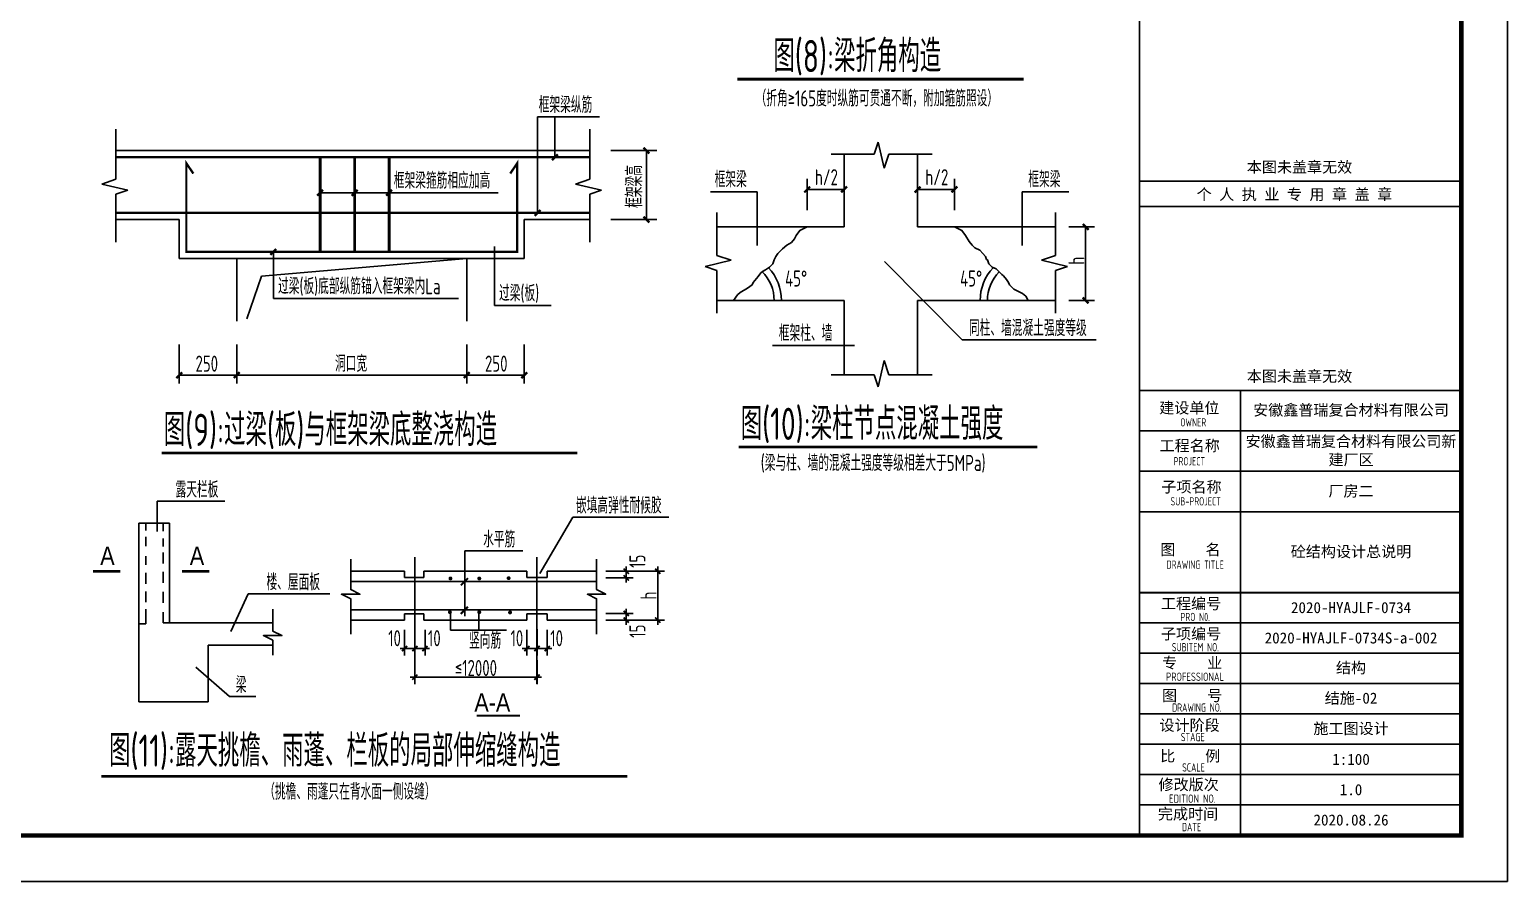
# Model space of a CAD drawing. Header units: millimetres. Extents: x 6950065 to 7140129, y 16284814 to 19754034.
# Drawn here: x 7100881 to 7133008, y 19035946 to 19054474 of the extents above; entities that cross this region are included whole.
import ezdxf

# ---------------------------------------------------------------- set-up
doc = ezdxf.new("R2010")
doc.units = ezdxf.units.MM
doc.header["$LTSCALE"] = 1500
doc.header["$MEASUREMENT"] = 0
doc.linetypes.add('HIDDEN', pattern=[0.375, 0.25, -0.125])
for name, color, linetype in [('C型钢', 6, 'Continuous'), ('dim', 7, 'Continuous'), ('PUB_TITLE', 4, 'Continuous'), ('TK', 4, 'Continuous'), ('图形', 2, 'Continuous'), ('文字', 31, 'Continuous'), ('沉降观测-室外', 9, 'Continuous'), ('表格', 8, 'Continuous')]:
    doc.layers.add(name, color=color, linetype=linetype)
doc.styles.add('HS', font='天和字符.shx', dxfattribs={"width": 0.7, "bigfont": '天和汉字.shx'})
doc.styles.add('TSSD_REIN', font='tssdeng.shx', dxfattribs={"width": 0.7, "bigfont": 'tssdchn.shx'})
doc.styles.add('图签宋体', font='', dxfattribs={"height": 300})
doc.styles.get('图签宋体').set_extended_font_data('NSimSun')

# ---------------------------------------------------------------- blocks, each defined once
blk = doc.blocks.new('DMTK2')
blk.add_line((-10, 0), (10, 0))
at = {"const_width": 4}
blk.add_lwpolyline([(-5.7, -5.7), (5.7, 5.7)], dxfattribs=at)
blk = doc.blocks.new('_ArchTick')
at = {"color": 0, "linetype": 'ByBlock', "const_width": 0.4}
blk.add_lwpolyline([(-0.5, -0.5), (0.5, 0.5)], dxfattribs=at)
blk = doc.blocks.new('GeYuanFrame_57703747', base_point=(20.09, 4.53))
at = {"layer": 'PUB_TITLE'}
blk.add_lwpolyline([(803.09, 14.53), (803.09, 111.33)], dxfattribs=at)
at = {"layer": 'TK'}
for p, q in [((781.09, 102.53), (851.09, 102.53)), ((781.09, 93.73), (851.09, 93.73)), ((781.09, 84.93), (803.09, 84.93)), ((781.09, 84.93), (851.09, 84.93)), ((781.09, 67.37), (851.09, 67.37)), ((781.09, 67.33), (851.09, 67.33)), ((781.09, 60.77), (851.09, 60.77)), ((781.09, 54.17), (851.09, 54.17)), ((781.09, 47.57), (851.09, 47.57)), ((781.09, 40.97), (851.09, 40.97)), ((781.09, 34.37), (851.09, 34.37)), ((781.09, 27.77), (851.09, 27.77)), ((781.09, 21.17), (851.09, 21.17)), ((781.09, 14.53), (851.09, 14.53))]:
    blk.add_line(p, q, dxfattribs=at)
blk.add_lwpolyline([(20.09, 4.53), (20.09, 598.53), (861.09, 598.53), (861.09, 4.53)], close=True, dxfattribs=at)
at = {"layer": 'TK', "const_width": 1}
blk.add_lwpolyline([(45.09, 588.53), (851.09, 588.53), (851.09, 14.53), (45.09, 14.53)], close=True, dxfattribs=at)
at = {"layer": 'TK'}
for points, const_width in [([(781.09, 588.53), (781.09, 14.53)], 0.4), ([(781.09, 156.83), (851.09, 156.83)], 0.35), ([(781.09, 111.33), (851.09, 111.33)], 0.35), ([(781.09, 67.37), (851.09, 67.37)], 0.35)]:
    blk.add_lwpolyline(points, dxfattribs=dict(at, const_width=const_width))
blk.add_lwpolyline([(781.09, 151.33), (851.09, 151.33)], dxfattribs=at)
at = {"layer": 'TK', "style": '图签宋体'}
for s, p in [('本图未盖章无效', (804.43, 158.7)), ('个 人 执 业 专 用 章 盖 章', (793.52, 152.77)), ('本图未盖章无效', (804.43, 113.2)), ('建设单位', (785.39, 106.33)), ('工程名称', (785.47, 98.12)), ('子项名称', (785.85, 89.14)), ('图    名', (785.63, 75.5)), ('工程编号', (785.77, 63.77)), ('子项编号', (785.77, 57.19)), ('专    业', (786.01, 50.88)), ('图    号', (786.02, 43.77)), ('设计阶段', (785.45, 37.32)), ('比    例', (785.59, 30.63)), ('修改版次', (785.24, 24.41)), ('完成时间', (785.11, 18.02))]:
    blk.add_text(s, height=2.4, dxfattribs=at).set_placement(p)
at = {"layer": 'TK', "style": 'TSSD_REIN'}
for s, width, p in [('OWNER', 0.7, (789.98, 103.48)), ('PROJECT', 0.7, (788.52, 95.02)), ('SUB-PROJECT', 0.7, (787.86, 86.3)), ('DRAWING TITLE', 0.7, (786.97, 72.53)), ('PRO N0.', 0.7, (790.01, 61.15)), ('SUBITEM NO.', 0.7, (788.15, 54.58)), ('PROFESSIONAL', 0.8, (786.88, 48.15)), ('DRAWING NO.', 0.7, (788.19, 41.45)), ('STAGE', 0.7, (790.09, 35.03)), ('SCALE', 0.7, (790.38, 28.42)), ('EDITION NO.', 0.8, (787.53, 21.64)), ('DATE', 0.7, (790.33, 15.45))]:
    blk.add_text(s, height=1.8, dxfattribs=dict(at, width=width)).set_placement(p)
at = {"layer": 'TK', "char_height": 2.4, "width": 48, "attachment_point": 5, "style": '图签宋体'}
for s, insert in [('安徽鑫普瑞复合材料有限公司', (827.09, 106.93)), ('安徽鑫普瑞复合材料有限公司新建厂区', (827.09, 98.13)), ('厂房二', (827.09, 89.33)), ('砼结构设计总说明', (827.09, 76.13)), ('2020-HYAJLF-0734', (827.09, 64.07)), ('2020-HYAJLF-0734S-a-002', (827.09, 57.47)), ('结构', (827.09, 50.87)), ('结施-02', (827.09, 44.27)), ('施工图设计', (827.09, 37.67)), ('1:100', (827.09, 31.07)), ('1.0', (827.09, 24.47)), ('2020.08.26', (827.09, 17.88))]:
    blk.add_mtext(s, dxfattribs=dict(at, insert=insert))

msp = doc.modelspace()

# ---------------------------------------------------------------- linework, layer by layer
at = {"layer": 'dim', "color": 3, "linetype": 'Continuous'}
for p, q in [((7103655.5, 19044217.1), (7105128.2, 19044217.1)), ((7103655.5, 19043557.8), (7103655.5, 19044217.1)), ((7111977.5, 19042641.7), (7112694.6, 19043871.7)), ((7112694.6, 19043871.7), (7114779.6, 19043871.7)), ((7105254.4, 19041382.5), (7105631.9, 19042203.8)), ((7105631.9, 19042203.8), (7107408.5, 19042203.8)), ((7104499.1, 19040609.4), (7105229.5, 19039971)), ((7105229.5, 19039971), (7105798.2, 19039971))]:
    msp.add_line(p, q, dxfattribs=at)
at = {"layer": '图形', "color": 3, "linetype": 'Continuous'}
for p, q in [((7111923.8, 19050487.6), (7111923.8, 19052577.8)), ((7111923.8, 19052577.8), (7113273.1, 19052577.8)), ((7112302.9, 19051695.7), (7112302.9, 19052577.8)), ((7102758.6, 19052309.8), (7102758.6, 19051216.7)), ((7113059, 19052309.8), (7113059, 19051216.7)), ((7119325.3, 19052023.4), (7119239, 19051764.3)), ((7119459.9, 19051456.1), (7119325.3, 19052023.4)), ((7113059, 19051841.7), (7102758.6, 19051841.7)), ((7114515.5, 19051841.7), (7113516.1, 19051841.7)), ((7114289.9, 19051841.7), (7114289.9, 19050341.7)), ((7119239, 19051764.3), (7118309.6, 19051764.3)), ((7118586.2, 19051764.3), (7118586.2, 19050181.4)), ((7119562.5, 19051764.3), (7119459.9, 19051456.1)), ((7120500.8, 19051764.3), (7119562.5, 19051764.3)), ((7120186.2, 19051764.3), (7120186.2, 19050181.4)), ((7102758.6, 19051216.7), (7102450.3, 19051114.1)), ((7102450.3, 19051114.1), (7103017.6, 19050979.5)), ((7103017.6, 19050979.5), (7102758.6, 19050893.2)), ((7107198.1, 19050923.1), (7111069, 19050923.1)), ((7113059, 19051216.7), (7112750.8, 19051114.1)), ((7112750.8, 19051114.1), (7113318.1, 19050979.5)), ((7113318.1, 19050979.5), (7113059, 19050893.2)), ((7115686.3, 19050944.4), (7116695.7, 19050944.4)), ((7116695.7, 19050944.4), (7116695.7, 19049778)), ((7117786.2, 19051224.8), (7117786.2, 19050543.9)), ((7117786.2, 19050996), (7118586.2, 19050996)), ((7120186.2, 19050996), (7120986.2, 19050996)), ((7120986.2, 19051224.8), (7120986.2, 19050543.9)), ((7123471.1, 19050944.4), (7122461.7, 19050944.4)), ((7122461.7, 19050944.4), (7122461.7, 19049778)), ((7102758.6, 19050893.2), (7102758.6, 19049851.2)), ((7113059, 19050893.2), (7113059, 19049851.2)), ((7104136.1, 19050341.7), (7102758.6, 19050341.7)), ((7104136.1, 19049491.7), (7104136.1, 19050341.7)), ((7111636.1, 19049491.7), (7111636.1, 19050341.7)), ((7113059, 19050341.7), (7111636.1, 19050341.7)), ((7114515.5, 19050341.7), (7113516.1, 19050341.7)), ((7114515.5, 19050341.7), (7113516.1, 19050341.7)), ((7115825.1, 19050495.9), (7115825.1, 19049557.6)), ((7123187.3, 19050495.9), (7123187.3, 19049557.6)), ((7115825.1, 19050181.4), (7118586.2, 19050181.4)), ((7120186.2, 19050181.4), (7123187.3, 19050181.4)), ((7123477, 19050181.4), (7124031.4, 19050181.4)), ((7123839.6, 19050181.4), (7123839.6, 19048581.4)), ((7106181, 19048625.7), (7106181, 19049637.6)), ((7110985.1, 19048473.1), (7110985.1, 19049758.3)), ((7111636.1, 19049491.7), (7104136.1, 19049491.7)), ((7105386.1, 19048128.7), (7105386.1, 19049491.7)), ((7105925.7, 19049108), (7110386.1, 19049491.7)), ((7110386.1, 19048128.7), (7110386.1, 19049491.7)), ((7116133.4, 19049455), (7115566.1, 19049320.4)), ((7115566.1, 19049320.4), (7115825.1, 19049234.2)), ((7115825.1, 19049557.6), (7116133.4, 19049455)), ((7119467.5, 19049430.8), (7121153.5, 19047727.7)), ((7123187.3, 19049557.6), (7122879.1, 19049455)), ((7122879.1, 19049455), (7123446.4, 19049320.4)), ((7123446.4, 19049320.4), (7123187.3, 19049234.2)), ((7105605.4, 19048185.7), (7105925.7, 19049108)), ((7115825.1, 19049234.2), (7115825.1, 19048304.7)), ((7123187.3, 19049234.2), (7123187.3, 19048304.7)), ((7110205.1, 19048625.7), (7106181, 19048625.7)), ((7112216.9, 19048473.1), (7110985.1, 19048473.1)), ((7115825.1, 19048581.4), (7118586.2, 19048581.4)), ((7118586.2, 19048581.4), (7118586.2, 19046964.3)), ((7120186.2, 19048581.4), (7120186.2, 19046964.3)), ((7120186.2, 19048581.4), (7123187.3, 19048581.4)), ((7123477, 19048581.4), (7124031.4, 19048581.4)), ((7121153.5, 19047727.7), (7124067.3, 19047727.7)), ((7104136.1, 19047621), (7104136.1, 19046776.4)), ((7105386.1, 19047621), (7105386.1, 19046776.4)), ((7110386.1, 19047621), (7110386.1, 19046776.4)), ((7111636.1, 19047621), (7111636.1, 19046776.4)), ((7117033.7, 19047600.9), (7118814, 19047600.9)), ((7119459.9, 19047272.6), (7119325.3, 19046705.2)), ((7119562.5, 19046964.3), (7119459.9, 19047272.6)), ((7104136.1, 19046956.3), (7111636.1, 19046956.3)), ((7119239, 19046964.3), (7118309.6, 19046964.3)), ((7119325.3, 19046705.2), (7119239, 19046964.3)), ((7120500.8, 19046964.3), (7119562.5, 19046964.3)), ((7103257.3, 19043741), (7103257.3, 19039849.8)), ((7103257.3, 19043741), (7103920.3, 19043741)), ((7103412.3, 19043582.2), (7103412.3, 19043741)), ((7103787.4, 19043562.5), (7103787.4, 19043741)), ((7103920.3, 19041573), (7103920.3, 19043741)), ((7103412.3, 19043238.7), (7103412.3, 19043440.4)), ((7103787.4, 19043233.2), (7103787.4, 19043407.7)), ((7103412.3, 19042829.8), (7103412.3, 19043020.6)), ((7103787.4, 19042862.5), (7103787.4, 19043102.4)), ((7109256.7, 19043000.3), (7109256.7, 19040250.8)), ((7110341.4, 19043134.8), (7111601.7, 19043134.8)), ((7110341.4, 19041718.9), (7110341.4, 19043134.8)), ((7111912.2, 19043000.3), (7111912.2, 19040241.3)), ((7103412.3, 19042415.4), (7103412.3, 19042660.7)), ((7103787.4, 19042442.7), (7103787.4, 19042682.5)), ((7107862.1, 19042692.4), (7109035.3, 19042692.4)), ((7109035.3, 19042692.4), (7109035.3, 19042559.6)), ((7109455.9, 19042692.4), (7111691.9, 19042692.4)), ((7109455.9, 19042559.6), (7109455.9, 19042692.4)), ((7111691.9, 19042692.4), (7111691.9, 19042559.6)), ((7112134.6, 19042692.4), (7113208, 19042692.4)), ((7112134.6, 19042559.6), (7112134.6, 19042692.4)), ((7113407.9, 19042692.4), (7114002.4, 19042692.4)), ((7113507.9, 19042692.4), (7114687.1, 19042692.4)), ((7113852.4, 19042592.4), (7113852.4, 19042792.4)), ((7113852.4, 19042557.2), (7113852.4, 19042682.4)), ((7113852.4, 19042647.2), (7113852.4, 19042447.2)), ((7114537.1, 19042592.4), (7114537.1, 19042792.4)), ((7114537.1, 19041640.5), (7114537.1, 19042682.4)), ((7103412.3, 19042017.4), (7103412.3, 19042251.8)), ((7103787.4, 19042006.5), (7103787.4, 19042246.4)), ((7113409.6, 19042547.2), (7114002.4, 19042547.2)), ((7103412.3, 19041550.9), (7103412.3, 19041870.2)), ((7103787.4, 19041573), (7103787.4, 19041804.7)), ((7110031.5, 19041785.9), (7110031.5, 19041409.2)), ((7110651.4, 19041782.3), (7110651.4, 19041409.2)), ((7113407.9, 19041630.5), (7114002.4, 19041630.5)), ((7113409.6, 19041775.6), (7114002.4, 19041775.6)), ((7113507.9, 19041630.5), (7114687.1, 19041630.5)), ((7113852.4, 19041675.6), (7113852.4, 19041875.6)), ((7113852.4, 19041765.6), (7113852.4, 19041640.5)), ((7113852.4, 19041730.5), (7113852.4, 19041530.5)), ((7114537.1, 19041730.5), (7114537.1, 19041530.5)), ((7103412.3, 19041550.9), (7103257.3, 19041550.9)), ((7103787.4, 19041573), (7103920.3, 19041573)), ((7106166.8, 19041573), (7103920.3, 19041573)), ((7109035.3, 19041419.8), (7109035.3, 19040861)), ((7109256.7, 19041431.5), (7109256.7, 19040861)), ((7109256.7, 19041431.5), (7109256.7, 19040861)), ((7109478.1, 19041419.8), (7109478.1, 19040861)), ((7110031.5, 19041409.2), (7111249.8, 19041409.2)), ((7111691.9, 19041419.8), (7111691.9, 19040861)), ((7111913.2, 19041431.5), (7111913.2, 19040861)), ((7112134.6, 19041419.8), (7112134.6, 19040861)), ((7104762.7, 19041086.3), (7106166.8, 19041086.3)), ((7104762.7, 19039849.8), (7104762.7, 19041086.3)), ((7109135.3, 19041011), (7108935.3, 19041011)), ((7109045.3, 19041011), (7109246.7, 19041011)), ((7109356.7, 19041011), (7109156.7, 19041011)), ((7109156.7, 19041011), (7109356.7, 19041011)), ((7109468.1, 19041011), (7109266.7, 19041011)), ((7109378.1, 19041011), (7109578.1, 19041011)), ((7111791.9, 19041011), (7111591.9, 19041011)), ((7111701.9, 19041011), (7111903.2, 19041011)), ((7111813.2, 19041011), (7112013.2, 19041011)), ((7112124.6, 19041011), (7111923.2, 19041011)), ((7112034.6, 19041011), (7112234.6, 19041011)), ((7109256.7, 19040761), (7109256.7, 19040238.8)), ((7111913.2, 19040761), (7111913.2, 19040238.8)), ((7109356.7, 19040388.8), (7109156.7, 19040388.8)), ((7109266.7, 19040388.8), (7111903.2, 19040388.8)), ((7111813.2, 19040388.8), (7112013.2, 19040388.8)), ((7103257.3, 19039849.8), (7104762.7, 19039849.8))]:
    msp.add_line(p, q, dxfattribs=at)
at = {"layer": '图形', "color": 1, "linetype": 'Continuous'}
msp.add_line((7111913.2, 19041431.5), (7111913.2, 19040861), dxfattribs=at)
at = {"layer": '图形', "color": 3, "linetype": 'Continuous'}
for points, const_width in [([(7116270.1, 19053394.6), (7122488.5, 19053394.6)], 60), ([(7107198.1, 19051695.7), (7107198.1, 19049637.6)], 60), ([(7107948.1, 19051695.7), (7107948.1, 19049637.6)], 60), ([(7108698.1, 19051695.7), (7108698.1, 19049637.6)], 60), ([(7103755.5, 19045265.8), (7112792.7, 19045265.8)], 60), ([(7116297.3, 19045396.7), (7122789.2, 19045396.7)], 60), ([(7110255.2, 19042385), (7110413.9, 19042543.7)], 45), ([(7113908.9, 19042635.8), (7113795.8, 19042748.9)], 40), ([(7113795.8, 19042603.8), (7113908.9, 19042490.7)], 40), ([(7114593.6, 19042635.8), (7114480.5, 19042748.9)], 40), ([(7110255.2, 19041765.5), (7110411.4, 19041921.7)], 45), ([(7113908.9, 19041719), (7113795.8, 19041832.1)], 40), ([(7113795.8, 19041687), (7113908.9, 19041573.9)], 40), ([(7114480.5, 19041687), (7114593.6, 19041573.9)], 40), ([(7109091.9, 19041067.6), (7108978.7, 19040954.4)], 40), ([(7109313.3, 19041067.6), (7109200.1, 19040954.4)], 40), ([(7109200.1, 19040954.4), (7109313.3, 19041067.6)], 40), ([(7109421.5, 19040954.4), (7109534.6, 19041067.6)], 40), ([(7111748.4, 19041067.6), (7111635.3, 19040954.4)], 40), ([(7111856.7, 19040954.4), (7111969.8, 19041067.6)], 40), ([(7112078.1, 19040954.4), (7112191.2, 19041067.6)], 40), ([(7109313.3, 19040445.4), (7109200.1, 19040332.3)], 40), ([(7111856.7, 19040332.3), (7111969.8, 19040445.4)], 40)]:
    msp.add_lwpolyline(points, dxfattribs=dict(at, const_width=const_width))
at = {"layer": '图形', "color": 3, "linetype": 'HIDDEN', "ltscale": 0.6, "const_width": 50}
for points in [[(7113059, 19051695.7), (7102758.6, 19051695.7)], [(7113059, 19050487.6), (7102758.6, 19050487.6)]]:
    msp.add_lwpolyline(points, dxfattribs=at)
at = {"layer": '图形', "color": 3, "linetype": 'Continuous', "ltscale": 0.6}
for points, const_width in [([(7111331, 19051341.8), (7111482.4, 19051565.7), (7111482.4, 19049637.6), (7104289.8, 19049637.6), (7104289.8, 19051565.7), (7104441.1, 19051341.8)], 50), ([(7107862.1, 19042471.1), (7113208, 19042471.1)], 36), ([(7107862.1, 19041851.7), (7113208, 19041851.7)], 36)]:
    msp.add_lwpolyline(points, dxfattribs=dict(at, const_width=const_width))
at = {"layer": '图形', "color": 3, "linetype": 'Continuous'}
for points in [[(7117786.2, 19050181.4), (7117622.7, 19050102), (7117548.6, 19049997.1), (7117509.3, 19049920.8), (7117441.3, 19049840.6), (7117342.5, 19049785.1), (7117246, 19049701), (7117209.6, 19049670.2), (7117147.9, 19049602.3), (7117104.3, 19049540.6), (7117068.3, 19049462), (7117037.4, 19049375.7), (7116963.3, 19049307.8), (7116881.7, 19049244.5), (7116813.3, 19049213.6), (7116778.6, 19049182.8), (7116716.8, 19049102.6), (7116610.1, 19048973), (7116590.9, 19048922), (7116490.8, 19048851.4), (7116326.7, 19048757.1), (7116268, 19048702.2), (7116186.2, 19048581.4)], [(7120986.2, 19050181.4), (7121149.8, 19050102), (7121223.9, 19049997.1), (7121307.8, 19049864.3), (7121375.7, 19049784.1), (7121429.9, 19049728.6), (7121539.8, 19049678.8), (7121600.6, 19049603.4), (7121662.3, 19049535.5), (7121687, 19049473.8), (7121704.2, 19049462), (7121735.1, 19049375.7), (7121809.2, 19049307.8), (7121890.7, 19049271.2), (7122020.4, 19049146.8), (7122055.2, 19049116), (7122116.9, 19049035.8), (7122162.4, 19048973), (7122181.6, 19048922), (7122281.7, 19048830.3), (7122465, 19048730.4), (7122536.1, 19048675.5), (7122586.2, 19048581.4)], [(7107862.1, 19041322.5), (7107862.1, 19042092.8), (7107662.1, 19042192.8), (7108062.1, 19042192.8), (7107862.1, 19042292.8), (7107862.1, 19042955)], [(7113208, 19041322.5), (7113208, 19042092.8), (7113008, 19042192.8), (7113408, 19042192.8), (7113208, 19042292.8), (7113208, 19042955)], [(7106166.8, 19040865.6), (7106166.8, 19041192.3), (7105966.8, 19041292.3), (7106366.8, 19041292.3), (7106166.8, 19041392.3), (7106166.8, 19041867.4)]]:
    msp.add_lwpolyline(points, dxfattribs=at)
at = {"layer": '图形', "color": 3, "linetype": 'Continuous', "const_width": 42.5}
for points in [[(7110010.1, 19042535.5, 1), (7110052.6, 19042535.5, 1)], [(7110635.8, 19042535.5, 1), (7110678.3, 19042535.5, 1)], [(7111274.2, 19042541.8, 1), (7111316.7, 19042541.8, 1)], [(7109997.4, 19041802.8, 1), (7110039.9, 19041802.8, 1)], [(7110635.8, 19041802.8, 1), (7110678.3, 19041802.8, 1)], [(7111305.8, 19041796.5, 1), (7111348.3, 19041796.5, 1)]]:
    msp.add_lwpolyline(points, format="xyb", close=True, dxfattribs=at)
at = {"layer": '图形', "color": 3, "linetype": 'Continuous'}
for centre, radius, start, end in [((7116186.2, 19048581.4), 881.5, 0, 45.27278), ((7116186.2, 19048581.4), 1040.9, 0, 43.1864), ((7122586.2, 19048581.4), 1040.9, 136.8136, 180), ((7122586.2, 19048581.4), 881.5, 135.12723, 180)]:
    msp.add_arc(centre, radius, start, end, dxfattribs=at)
at = {"layer": '文字'}
for p, q in [((7109035.3, 19042559.6), (7109455.9, 19042559.6)), ((7111691.9, 19042559.6), (7112134.6, 19042559.6)), ((7107862.1, 19041630.5), (7109035.3, 19041630.5)), ((7109035.3, 19041763.2), (7109455.9, 19041763.2)), ((7109035.3, 19041630.5), (7109035.3, 19041763.2)), ((7109455.9, 19041763.2), (7109455.9, 19041630.5)), ((7109455.9, 19041630.5), (7111691.9, 19041630.5)), ((7111691.9, 19041630.5), (7111691.9, 19041763.2)), ((7111691.9, 19041763.2), (7112134.6, 19041763.2)), ((7112134.6, 19041763.2), (7112134.6, 19041630.5)), ((7112134.6, 19041630.5), (7113208, 19041630.5))]:
    msp.add_line(p, q, dxfattribs=at)
at = {"layer": '文字', "const_width": 60}
for points in [[(7102258.6, 19042691.8), (7102852.4, 19042691.8)], [(7104198.5, 19042691.8), (7104792.3, 19042691.8)]]:
    msp.add_lwpolyline(points, dxfattribs=at)
at = {"layer": '文字', "color": 3, "const_width": 45}
msp.add_lwpolyline([(7110598.7, 19039551.6), (7111544.4, 19039551.6)], dxfattribs=at)
at = {"layer": '沉降观测-室外', "color": 3, "linetype": 'Continuous', "const_width": 60}
msp.add_lwpolyline([(7102440.9, 19038229.7), (7113878.4, 19038229.7)], dxfattribs=at)

# ---------------------------------------------------------------- block references
at = {"layer": 'C型钢', "color": 3, "xscale": 100, "yscale": 100, "zscale": 100}
msp.add_blockref('GeYuanFrame_57703747', (7048908.4, 19035946), dxfattribs=at)
at = {"layer": '图形', "color": 3, "linetype": 'Continuous', "xscale": 10, "yscale": 10, "zscale": 10, "rotation": 180}
msp.add_blockref('DMTK2', (7111913.2, 19041011), dxfattribs=at)
at = {"layer": '表格', "color": 3, "linetype": 'Continuous', "xscale": 127, "yscale": 127, "zscale": 127}
for p, rotation in [((7114289.9, 19051841.7), 90), ((7112302.9, 19051695.7), 180), ((7107198.1, 19050923.1), 180), ((7107948.1, 19050923.1), 180), ((7108698.1, 19050923.1), 180), ((7111923.8, 19050487.6), 180), ((7114289.9, 19050341.7), 90), ((7114289.9, 19050341.7), 90), ((7123839.6, 19050181.4), 270), ((7106181, 19049637.6), 180), ((7123839.6, 19048581.4), 270), ((7104136.1, 19046956.3), 180), ((7105386.1, 19046956.3), 180), ((7110386.1, 19046956.3), 180), ((7111636.1, 19046956.3), 180)]:
    msp.add_blockref('_ArchTick', p, dxfattribs=dict(at, rotation=rotation))
for p in [(7117786.2, 19050996), (7118586.2, 19050996), (7120186.2, 19050996), (7120986.2, 19050996)]:
    msp.add_blockref('_ArchTick', p, dxfattribs=at)

# ---------------------------------------------------------------- texts
at = {"layer": '图形', "color": 3, "linetype": 'Continuous', "style": 'TSSD_REIN', "width": 0.7}
for s, height, p in [('图(8):梁折角构造', 700, (7117051, 19053546.9)), ('（折角\x93165度时纵筋可贯通不断，附加箍筋照设）', 350, (7116664.4, 19052801.9)), ('框架梁纵筋', 350, (7111950.1, 19052661.9)), ('框架梁箍筋相应加高', 350, (7108800.2, 19051014.2)), ('框架梁', 350, (7115775.2, 19051039.4)), ('h/2', 350, (7117953.8, 19051087.1)), ('h/2', 350, (7120353.8, 19051087.1)), ('框架梁', 350, (7122593.3, 19051039.4)), ('过梁(板)底部纵筋锚入框架梁内La', 350, (7106283.1, 19048716.8)), ('45%%d', 350, (7117305.4, 19048884.2)), ('45%%d', 350, (7121109.5, 19048884.2)), ('过梁(板)', 350, (7111087.3, 19048564.2)), ('框架柱、墙', 350, (7117169.5, 19047696)), ('同柱、墙混凝土强度等级', 350, (7121302.5, 19047807.1)), ('250', 350, (7104489.3, 19047032.4)), ('洞口宽', 350, (7107522.5, 19047032.4)), ('250', 350, (7110781.9, 19047032.4)), ('图(9):过梁(板)与框架梁底整浇构造', 700, (7103799.3, 19045418.1)), ('图(10):梁柱节点混凝土强度', 700, (7116341, 19045549)), ('(梁与柱、墙的混凝土强度等级相差大于5MPa)', 350, (7116776.4, 19044872.4)), ('露天栏板', 350, (7104055.6, 19044293.6)), ('嵌填高弹性耐候胶', 350, (7112760.3, 19043948.3)), ('水平筋', 350, (7110741.6, 19043211.3)), ('楼、屋面板', 350, (7106032.1, 19042280.3)), ('竖向筋', 350, (7110435.3, 19041008.2)), ('梁', 350, (7105365.6, 19040047.5))]:
    msp.add_text(s, height=height, dxfattribs=at).set_placement(p)
for s, p in [('框架梁高', (7114202.1, 19050594.8)), ('h', (7123813.8, 19049359.8))]:
    msp.add_text(s, height=350, rotation=90, dxfattribs=at).set_placement(p)
at = {"layer": '图形', "color": 3, "linetype": 'Continuous', "char_height": 350, "attachment_point": 5, "rotation": 90, "style": 'TSSD_REIN'}
for s, insert in [('\\A1;15', (7114095.4, 19042909.1)), ('\\A1;h', (7114337.1, 19042161.4)), ('\\A1;15', (7114095.4, 19041390.4))]:
    msp.add_mtext(s, dxfattribs=dict(at, insert=insert))
at = {"layer": '图形', "color": 3, "linetype": 'Continuous', "char_height": 350, "attachment_point": 5, "style": 'TSSD_REIN'}
for s, insert in [('\\A1;10', (7108815.5, 19041236)), ('\\A1;10', (7109680.6, 19041236)), ('\\A1;10', (7111474.2, 19041236)), ('\\A1;10', (7112339.3, 19041236)), ('\\A1;≤12000', (7110585, 19040588.8))]:
    msp.add_mtext(s, dxfattribs=dict(at, insert=insert))
at = {"layer": '文字', "style": 'HS', "width": 0.875}
for s, p in [('A', (7102418.4, 19042830.1)), ('A', (7104365.3, 19042830.1)), ('A-A', (7110551.7, 19039640.6))]:
    msp.add_text(s, height=400, dxfattribs=at).set_placement(p)
at = {"layer": '沉降观测-室外', "color": 3, "linetype": 'Continuous', "style": 'TSSD_REIN', "width": 0.7}
for s, height, p in [('图(11):露天挑檐、雨蓬、栏板的局部伸缩缝构造', 700, (7102609.4, 19038440.2)), ('（挑檐、雨蓬只在背水面一侧设缝）', 350, (7105982.4, 19037724.4))]:
    msp.add_text(s, height=height, dxfattribs=at).set_placement(p)

doc.saveas('drawing.dxf')
